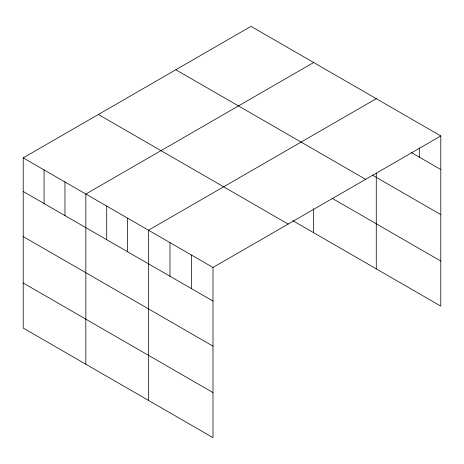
<?xml version="1.0" encoding="UTF-8"?>
<svg xmlns="http://www.w3.org/2000/svg" width="464" height="464" viewBox="0 0 464 464"><rect width="100%" height="100%" fill="white"/><g stroke="black" fill="none" stroke-linecap="round" stroke-linejoin="round"><path stroke-width="0.7" d="M23.2 157.882L212.993 267.461L212.993 437.639L23.2 328.06L23.2 157.882L251.007 26.361L440.8 135.94L440.8 306.118L292.761 220.644M313.635 62.524L85.834 194.045L85.834 364.223M376.269 98.681L148.463 230.208L148.463 400.38M212.993 267.461L440.8 135.94M411.301 152.511L440.8 169.546M372.586 175.23L440.8 214.612M175.827 69.762L365.626 179.342M332.056 198.267L440.8 261.046M98.374 114.48L288.173 224.06M23.2 191.487L212.993 301.066M23.2 236.559L212.993 346.132M23.2 282.994L212.993 392.567M419.288 147.83L419.288 157.128M376.269 173.13L376.269 268.859M313.635 208.754L313.635 232.696M191.487 255.043L191.487 288.649M169.975 242.626L169.975 276.231M127.588 218.15L127.588 251.755M106.708 206.097L106.708 239.702M64.954 181.992L64.954 215.598M44.08 169.94L44.08 203.545"/></g></svg>
